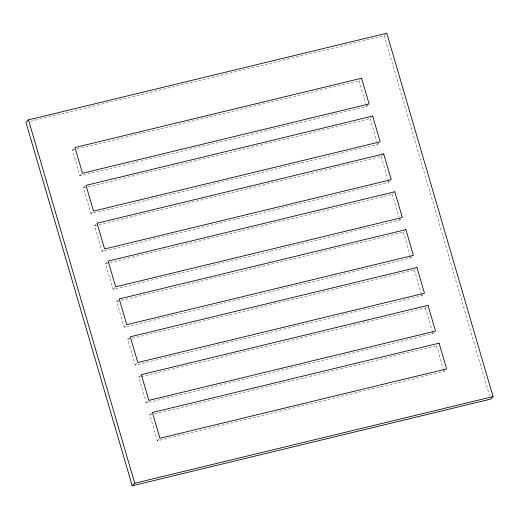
<?xml version="1.0" encoding="UTF-8"?>
<svg xmlns="http://www.w3.org/2000/svg" width="519" height="519" viewBox="0 0 519 519"><rect width="100%" height="100%" fill="white"/><g stroke="black" fill="none" stroke-linecap="round" stroke-linejoin="round"><path stroke-width="0.39" stroke-dasharray="2.6 1.95" d="M30.673 121.264L384.261 35.759L385.779 34.228M368.101 104.974L366.583 106.499L79.932 175.818L72.407 150.075L73.925 148.551M79.932 175.818L81.957 173.781M378.662 143.335L377.65 144.353L91 213.672L83.475 187.93L84.993 186.405M91 213.672L92.518 212.141M389.73 181.189L388.718 182.208L102.074 251.52L94.542 225.784L96.06 224.253M102.074 251.52L103.586 249.996M400.798 219.037L399.792 220.056L113.142 289.375L105.617 263.639L107.128 262.108M113.142 289.375L115.166 287.338M411.872 256.892L410.86 257.911L124.21 327.23L116.684 301.487L118.202 299.963M72.407 150.075L359.057 80.756L360.069 79.738M124.21 327.23L125.728 325.698M422.94 294.747L421.928 295.765L135.277 365.084L127.752 339.342L129.27 337.811M83.475 187.93L370.125 118.611L371.137 117.592M135.277 365.084L136.795 363.553M434.007 332.595L432.995 333.62L146.345 402.932L138.82 377.196L140.844 375.159M94.542 225.784L381.193 156.466L382.711 154.934M146.345 402.932L148.369 400.895M445.075 370.449L444.063 371.468L157.419 440.787L149.887 415.051L151.911 413.007M105.617 263.639L392.26 194.32L393.272 193.302M157.419 440.787L159.437 438.75M116.684 301.487L403.334 232.168L404.34 231.15M127.752 339.342L414.402 270.023L415.414 269.004M141.181 376.625L425.47 307.877L426.482 306.859M154.617 413.903L436.537 345.732L437.549 344.713M138.82 377.196L140.396 376.813M149.887 415.051L151.464 414.668M384.261 35.759L489.612 396.029M359.057 80.756L365.7 103.469M365.921 104.228L366.583 106.499M370.125 118.611L376.768 141.324M376.989 142.083L377.65 144.353M381.193 156.466L387.836 179.178M388.056 179.937L388.718 182.208M392.26 194.32L398.903 217.033M399.124 217.785L399.792 220.056M403.334 232.168L409.971 254.881M410.192 255.64L410.86 257.911M414.402 270.023L421.045 292.735M421.266 293.495L421.928 295.765M425.47 307.877L432.113 330.59M432.333 331.343L432.995 333.62M436.537 345.732L443.181 368.445M443.401 369.197L444.063 371.468"/><path stroke-width="0.78" d="M28.48 119.857L25.95 122.406L132.209 485.79L490.52 399.143L493.05 396.594L386.791 33.21L28.48 119.857L134.739 483.241L132.209 485.79M134.739 483.241L493.05 396.594M361.581 78.213L74.937 147.532L82.463 173.268L369.113 103.949L361.581 78.213M372.655 116.068L86.005 185.38L93.53 211.123L380.18 141.804L372.655 116.068M383.723 153.916L97.072 223.235L104.598 248.977L391.248 179.658L383.723 153.916M394.79 191.771L108.14 261.089L115.666 286.832L402.316 217.513L394.79 191.771M405.858 229.625L119.208 298.944L126.74 324.68L413.384 255.361L405.858 229.625M416.926 267.48L130.282 336.792L137.807 362.534L424.458 293.216L416.926 267.48M428 305.328L141.35 374.647L148.875 400.389L435.525 331.07L428 305.328M439.068 343.182L152.417 412.501L159.943 438.237L446.593 368.925L439.068 343.182"/></g></svg>
